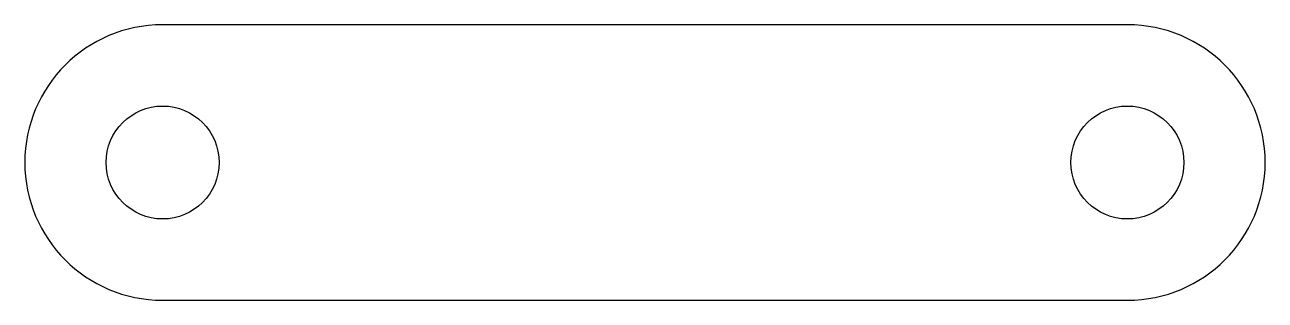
# Model space of a CAD drawing. Header units: millimetres. Extents: x -22.5 to 22.5, y -5 to 5.
import ezdxf

# ---------------------------------------------------------------- set-up
doc = ezdxf.new("R2010")
doc.units = ezdxf.units.MM
doc.layers.get('0').update_dxf_attribs({"linetype": 'CONTINUOUS'})

msp = doc.modelspace()

# ---------------------------------------------------------------- linework, layer by layer
msp.add_lwpolyline([(17.5, -5, 1), (17.5, 5), (-17.5, 5, 1), (-17.5, -5)], format="xyb", close=True)
for centre in [(-17.5, 0), (17.5, 0)]:
    msp.add_circle(centre, 2.05)

doc.saveas('drawing.dxf')
